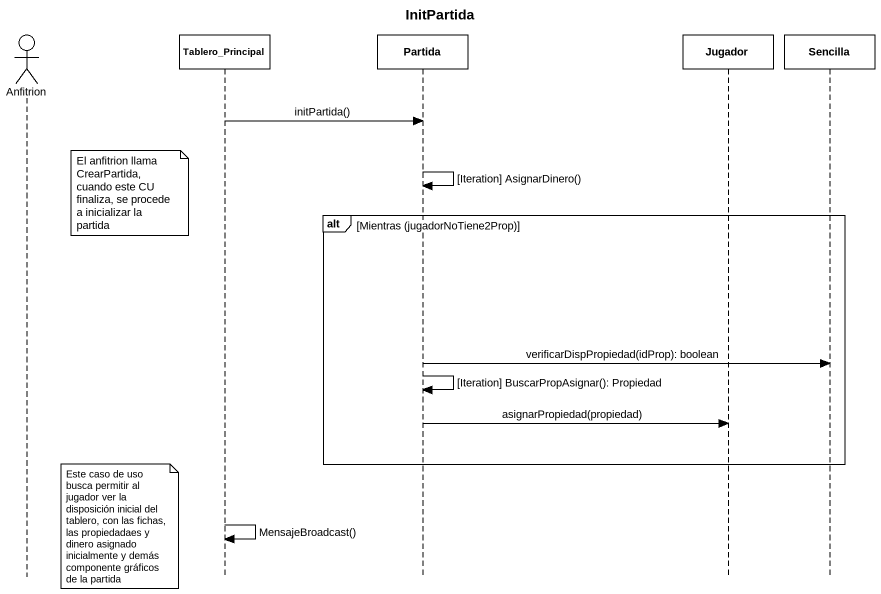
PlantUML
@startuml
title InitPartida
hide footbox
actor Anfitrion
participant Tablero_Principal
participant Partida
participant Jugador
participant Sencilla

Tablero_Principal -> Partida : initPartida()
Partida -> Partida : [Iteration] AsignarDinero()
note left of Tablero_Principal : El anfitrion llama CrearPartida, cuando este CU finaliza, se procede a inicializar la partida
alt Mientras (jugadorNoTiene2Prop)
  Partida -> Sencilla : verificarDispPropiedad(idProp): boolean
  Partida -> Partida : [Iteration] BuscarPropAsignar(): Propiedad
  Partida -> Jugador : asignarPropiedad(propiedad)
end
Tablero_Principal -> Tablero_Principal : MensajeBroadcast()
note right of Anfitrion : Este caso de uso busca permitir al jugador ver la disposición inicial del tablero, con las fichas, las propiedadaes y dinero asignado inicialmente y demás componente gráficos de la partida
@enduml
